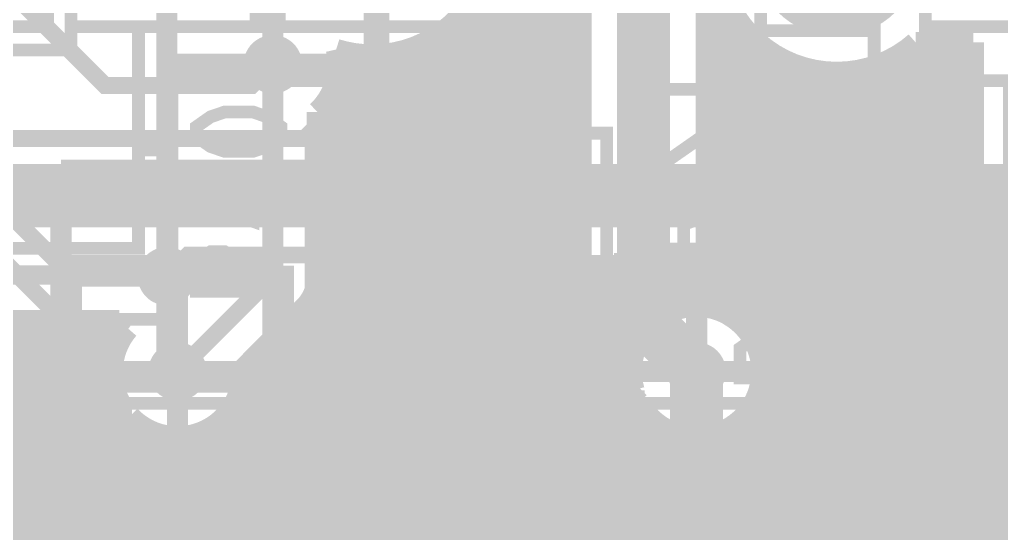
# Model space of a CAD drawing. Extents: x -1 to 101, y -64 to 41.
# Drawn here: x 38.87 to 50.64, y 13.81 to 19.97 of the extents above; entities that cross this region are included whole.
import ezdxf

# ---------------------------------------------------------------- set-up
doc = ezdxf.new("R2010")
doc.units = 0
doc.header["$MEASUREMENT"] = 0
doc.layers.get('0').update_dxf_attribs({"linetype": 'CONTINUOUS'})
for name, color, linetype in [('22-313-0_AST', 7, 'CONTINUOUS'), ('22-313-0_BOT', 7, 'CONTINUOUS'), ('22-313-0_DRD', 2, 'CONTINUOUS'), ('22-313-0_SMB', 4, 'CONTINUOUS'), ('22-313-0_SMT', 3, 'CONTINUOUS'), ('22-313-0_SPT', 5, 'CONTINUOUS'), ('22-313-0_SST', 10, 'CONTINUOUS'), ('22-313-0_TOP', 14, 'CONTINUOUS'), ('THRUHOLE_TAP', 11, 'CONTINUOUS')]:
    doc.layers.add(name, color=color, linetype=linetype)

# ---------------------------------------------------------------- blocks, each defined once
blk = doc.blocks.new('OBLONG_15')
at = {"const_width": 1.99898}
blk.add_lwpolyline([(0, 0.50038), (0, -0.50038)], dxfattribs=at)
at = {"const_width": 0.99949}
for points in [[(-0.499744, 0.50038, 1), (0.499744, 0.50038, 1)], [(-0.499744, -0.50038, 1), (0.499744, -0.50038, 1)]]:
    blk.add_lwpolyline(points, format="xyb", close=True, dxfattribs=at)
blk = doc.blocks.new('ROUND_47')
at = {"const_width": 0.35052}
blk.add_lwpolyline([(-0.17526, 0, 1), (0.17526, 0, 1)], format="xyb", close=True, dxfattribs=at)
blk = doc.blocks.new('RECTANGLE_2')
blk.add_solid([(0.4826, 0.4064), (0.4826, -0.4064), (-0.4826, 0.4064), (-0.4826, -0.4064)])
blk = doc.blocks.new('RECTANGLE_38')
blk.add_solid([(0.9017, 0.508), (0.9017, -0.508), (-0.9017, 0.508), (-0.9017, -0.508)])
blk = doc.blocks.new('ROUND_60')
at = {"const_width": 0.10033}
blk.add_lwpolyline([(-0.050164, 0, 1), (0.050164, 0, 1)], format="xyb", close=True, dxfattribs=at)

msp = doc.modelspace()

# ---------------------------------------------------------------- linework, layer by layer
at = {"layer": '22-313-0_AST'}
for points, const_width in [([(35.90036, 18.40484), (35.49904, 18.40484), (35.49904, 19.23542), (31.37916, 19.23542), (31.37916, 25.21458), (44.82084, 25.21458), (44.82084, 19.23542), (40.70096, 19.23542), (40.70096, 18.40484), (40.29964, 18.40484), (40.29964, 17.22374), (35.90036, 17.22374), (35.90036, 18.40484), (35.90036, 19.88058), (36.71062, 19.88058)], 0.1524), ([(49.11852, 19.83486), (47.75962, 19.83486), (47.75962, 19.23542), (49.11852, 19.23542), (49.11852, 25.21458)], 0.1524), ([(57.55894, 25.21458), (57.55894, 19.23542), (55.94096, 19.23542), (55.94096, 18.415), (55.53964, 18.415), (55.53964, 17.22374), (51.14036, 17.22374), (51.14036, 18.415), (51.14036, 19.88058), (49.73066, 19.88058), (49.73066, 24.56942)], 0.1524), ([(44.2087, 24.56942), (41.98874, 24.56942), (41.98874, 22.37994), (42.9006, 22.37994), (42.9006, 22.07006), (41.98874, 22.07006), (41.98874, 19.88058), (44.2087, 19.88058), (44.2087, 24.56942)], 0.1524), ([(49.11852, 23.93442), (47.75962, 23.93442), (47.75962, 23.33498), (47.75962, 19.83486)], 0.1524), ([(35.90036, 19.88058), (34.49066, 19.88058), (34.49066, 22.07006), (36.71062, 22.07006), (36.71062, 19.60372), (39.48938, 19.60372), (39.48938, 22.07006), (41.70934, 22.07006), (41.70934, 19.88058), (40.29964, 19.88058), (40.29964, 18.40484)], 0.1524), ([(39.20998, 19.88058), (39.20998, 22.07006), (36.99002, 22.07006), (36.99002, 19.88058), (39.20998, 19.88058)], 0.1524), ([(39.48938, 19.88058), (40.29964, 19.88058)], 0.1524), ([(49.11852, 19.23542), (50.73904, 19.23542), (50.73904, 18.415), (50.73904, 16.9545)], 0.1524), ([(49.93132, 17.41932), (49.93132, 18.68932), (49.7205, 18.4785)], 0.254), ([(44.0055, 15.6845), (44.0055, 18.6055), (42.3672, 18.6055), (42.3672, 15.6845), (44.0055, 15.6845)], 0.1524), ([(45.9105, 15.6845), (45.9105, 18.6055), (44.2722, 18.6055), (44.2722, 15.6845), (45.9105, 15.6845)], 0.1524), ([(40.70096, 18.40484), (40.70096, 16.94434)], 0.1524), ([(43.51274, 17.7927), (43.34256, 17.67586), (43.17492, 17.6149), (42.83456, 17.6149), (42.66692, 17.67586), (42.49674, 17.7927), (42.49674, 17.91208), (42.66692, 18.03146), (42.83456, 18.08988), (43.17492, 18.08988), (43.34256, 18.03146), (43.51274, 17.91208), (43.51274, 17.7927)], 0.1524), ([(45.41774, 17.9705), (45.41774, 17.73428)], 0.1524), ([(45.41774, 17.85366), (44.40174, 17.85366), (44.57192, 17.73428)], 0.1524), ([(50.14468, 17.41932), (49.7205, 17.41932)], 0.254), ([(43.17492, 17.25168), (43.17492, 16.7767), (42.49674, 17.01546), (42.49674, 17.1323), (43.51274, 17.1323)], 0.1524), ([(45.24756, 16.7767), (45.41774, 16.89608), (45.41774, 17.1323), (45.24756, 17.25168), (45.07992, 17.25168), (44.73956, 17.01546), (44.40174, 17.25168), (44.40174, 16.7767)], 0.1524), ([(35.49904, 16.57604), (35.49904, 16.94434), (40.70096, 16.94434), (40.70096, 16.57604)], 0.1524), ([(43.00474, 15.9385), (43.00474, 16.2941), (42.83456, 16.41348), (42.66692, 16.41348), (42.49674, 16.2941), (42.49674, 15.9385), (43.51274, 15.9385)], 0.1524), ([(43.00474, 16.23568), (43.51274, 16.41348)], 0.1524), ([(44.90974, 15.9385), (44.90974, 16.2941), (44.73956, 16.41348), (44.57192, 16.41348), (44.40174, 16.2941), (44.40174, 15.9385), (45.41774, 15.9385)], 0.1524), ([(44.90974, 16.23568), (45.41774, 16.41348)], 0.1524), ([(40.5003, 16.37538), (35.6616, 16.37538)], 0.1524), ([(42.037, 10.033), (42.037, 15.367), (39.243, 15.367), (39.243, 10.033), (42.037, 10.033)], 0.1524), ([(42.418, 15.367), (42.418, 10.033), (45.212, 10.033), (45.212, 15.367), (42.418, 15.367)], 0.1524), ([(45.593, 15.367), (45.593, 10.033), (48.387, 10.033), (48.387, 15.367), (45.593, 15.367)], 0.1524), ([(51.562, 10.033), (51.562, 15.367), (48.768, 15.367), (48.768, 10.033), (51.562, 10.033)], 0.1524), ([(43.80484, 13.95476), (43.80484, 13.59916), (43.63466, 13.5382), (43.46448, 13.5382), (43.29684, 13.59916), (43.29684, 13.95476), (43.46448, 14.01318), (43.63466, 14.01318), (44.31284, 13.77696)], 0.1524), ([(40.69334, 13.4874), (40.69334, 13.843), (40.86098, 13.90142), (41.03116, 13.90142), (41.20134, 13.843), (41.20134, 13.4874), (41.03116, 13.42644), (40.86098, 13.42644), (40.18534, 13.6652)], 0.1524)]:
    msp.add_lwpolyline(points, dxfattribs=dict(at, const_width=const_width))
at = {"layer": '22-313-0_AST', "const_width": 0.1524}
msp.add_lwpolyline([(40.5003, 16.37538, 0.4142136), (40.70096, 16.57604)], format="xyb", dxfattribs=at)
at = {"layer": '22-313-0_BOT'}
for points, const_width in [([(44.6786, 37.4142), (44.6786, 8.9916)], 0.254), ([(44.9072, 37.4142), (44.9072, 8.91794)], 0.254), ([(45.1358, 37.4142), (45.1358, 8.79602)], 0.254), ([(45.3644, 37.4142), (45.3644, 8.6106)], 0.254), ([(45.593, 37.4142), (45.593, 8.31088)], 0.254), ([(48.26, 30.48), (48.26, 26.67), (46.355, 24.765), (46.355, 16.383), (46.99, 15.748)], 0.635), ([(45.6057, 24.765), (45.6057, 16.383)], 0.254), ([(47.1932, 24.54402), (47.1932, 16.60398)], 0.254), ([(47.1043, 24.45512), (47.1043, 16.69288)], 0.254), ([(24.511, 22.606), (24.511, 21.717), (27.813, 18.415), (31.623, 18.415), (31.877, 18.161), (38.227, 18.161), (39.497, 16.891), (40.64, 16.891), (40.64, 20.93468), (40.59936, 20.97532)], 0.2032), ([(40.59936, 20.97532), (40.64, 20.93468), (40.64, 16.891)], 0.2032), ([(44.45, 20.4978), (44.45, 9.02716)], 0.254), ([(44.2214, 20.08378), (44.2214, 9.02462)], 0.254), ([(47.4218, 20.06346), (47.4218, 16.39824)], 0.254), ([(45.6057, 19.9898), (44.13758, 19.9898)], 0.254), ([(47.46498, 19.9898), (47.1043, 19.9898)], 0.254), ([(43.9928, 19.85518), (43.9928, 8.98652)], 0.254), ([(43.7642, 19.70532), (43.7642, 8.90524)], 0.254), ([(45.6057, 19.7612), (43.85818, 19.7612)], 0.254), ([(47.64786, 19.7612), (47.1043, 19.7612)], 0.254), ([(47.6504, 19.75866), (47.6504, 16.16456)], 0.254), ([(50.30724, 19.69262), (49.61636, 19.69262)], 0.254), ([(49.7078, 19.69262), (49.7078, 13.45946)], 0.254), ([(49.9364, 19.69262), (49.9364, 13.57376)], 0.254), ([(50.165, 19.69262), (50.165, 13.70076)], 0.254), ([(50.30724, 19.69262), (50.30724, 18.12036)], 0.254), ([(45.6057, 19.5326), (42.6847, 19.5326)], 0.254), ([(42.8498, 19.56308), (42.8498, 8.6233)], 0.254), ([(43.0784, 19.54276), (43.0784, 8.33374)], 0.254), ([(43.307, 19.558), (43.307, 8.58012)], 0.254), ([(43.5356, 19.61134), (43.5356, 8.7757)], 0.254), ([(47.9425, 19.5326), (47.1043, 19.5326)], 0.254), ([(47.879, 19.5707), (47.879, 1.016)], 0.254), ([(50.30724, 19.5326), (49.39792, 19.5326)], 0.254), ([(49.4792, 19.5834), (49.4792, 13.20038)], 0.254), ([(48.1076, 19.44878), (48.1076, 1.016)], 0.254), ([(49.2506, 19.4564), (49.2506, 8.98906)], 0.254), ([(41.91, 19.431), (41.91, 16.891), (40.767, 15.748)], 0.2032), ([(45.6057, 19.304), (42.67962, 19.304)], 0.254), ([(50.30724, 19.304), (47.1043, 19.304)], 0.254), ([(48.3362, 19.37258), (48.3362, 8.29056)], 0.254), ([(48.5648, 19.33702), (48.5648, 8.5979)], 0.254), ([(48.7934, 19.33956), (48.7934, 8.7884)], 0.254), ([(49.022, 19.37766), (49.022, 8.91286)], 0.254), ([(45.6057, 19.0754), (42.60596, 19.0754)], 0.254), ([(42.6212, 19.10588), (42.6212, 8.80618)], 0.254), ([(50.30724, 19.0754), (47.1043, 19.0754)], 0.254), ([(42.4434, 18.8595), (42.4434, 16.891)], 0.254), ([(45.6057, 18.8468), (42.4434, 18.8468)], 0.254), ([(50.30724, 18.8468), (47.1043, 18.8468)], 0.254), ([(45.6057, 18.6182), (42.4434, 18.6182)], 0.254), ([(50.30724, 18.6182), (47.1043, 18.6182)], 0.254), ([(45.6057, 18.3896), (42.4434, 18.3896)], 0.254), ([(50.30724, 18.3896), (47.1043, 18.3896)], 0.254), ([(45.6057, 18.161), (42.4434, 18.161)], 0.254), ([(50.30724, 18.161), (47.1043, 18.161)], 0.254), ([(45.6057, 17.9324), (42.4434, 17.9324)], 0.254), ([(50.34026, 17.9324), (47.1043, 17.9324)], 0.254), ([(50.3936, 17.82826), (50.3936, 13.80998)], 0.254), ([(45.6057, 17.7038), (42.4434, 17.7038)], 0.254), ([(50.50282, 17.7038), (47.1043, 17.7038)], 0.254), ([(50.46218, 17.74444), (52.04968, 16.1544)], 0.254), ([(40.767, 15.748), (40.005, 15.748), (38.1, 17.653), (31.115, 17.653)], 0.2032), ([(50.6222, 17.58442), (50.6222, 13.8303)], 0.254), ([(45.6057, 17.4752), (42.4434, 17.4752)], 0.254), ([(50.73142, 17.4752), (47.1043, 17.4752)], 0.254), ([(45.6057, 17.2466), (42.4434, 17.2466)], 0.254), ([(50.96002, 17.2466), (47.1043, 17.2466)], 0.254), ([(37.87902, 17.1196), (39.62146, 15.37462)], 0.254), ([(45.6057, 17.018), (42.4434, 17.018)], 0.254), ([(51.18862, 17.018), (47.1043, 17.018)], 0.254), ([(45.6057, 16.7894), (42.43324, 16.7894)], 0.254), ([(51.41722, 16.7894), (47.1043, 16.7894)], 0.254), ([(42.3926, 16.6624), (42.3926, 8.92302)], 0.254), ([(47.1043, 16.69288), (47.36338, 16.4338)], 0.254), ([(42.28592, 16.51254), (41.54678, 15.7734)], 0.254), ([(45.6057, 16.5608), (42.3291, 16.5608)], 0.254), ([(51.64582, 16.5608), (47.23638, 16.5608)], 0.254), ([(42.164, 16.39062), (42.164, 8.99668)], 0.254), ([(45.60824, 16.3322), (42.10558, 16.3322)], 0.254), ([(51.87442, 16.3322), (47.50816, 16.3322)], 0.254), ([(41.9354, 16.16202), (41.9354, 9.02716)], 0.254), ([(38.89502, 16.1036), (35.61588, 16.1036)], 0.254), ([(38.9636, 16.03502), (38.9636, 12.08278)], 0.254), ([(45.65904, 16.1036), (41.87698, 16.1036)], 0.254), ([(52.04968, 16.1036), (47.68596, 16.1036)], 0.254), ([(41.7068, 15.93342), (41.7068, 9.02462)], 0.254), ([(39.12362, 15.875), (35.32378, 15.875)], 0.254), ([(39.1922, 15.80642), (39.1922, 12.31138)], 0.254), ([(41.54932, 15.748), (41.54891, 15.77347)], 0.254), ([(41.54932, 15.748), (41.54891, 15.77347)], 0.254), ([(45.80382, 15.875), (41.64838, 15.875)], 0.254), ([(45.8216, 15.85722), (45.8216, 1.016)], 0.254), ([(45.82414, 15.85214), (46.30166, 15.37462)], 0.254), ([(52.09286, 15.875), (47.75962, 15.875)], 0.254), ([(39.35222, 15.6464), (29.60878, 15.6464)], 0.254), ([(46.03242, 15.6464), (41.5417, 15.6464)], 0.254), ([(52.21732, 15.6464), (47.7647, 15.6464)], 0.254), ([(39.4208, 15.57782), (39.4208, 12.53998)], 0.254), ([(46.0502, 15.62862), (46.0502, 1.016)], 0.254), ([(39.58082, 15.4178), (29.38018, 15.4178)], 0.254), ([(46.26102, 15.4178), (41.47566, 15.4178)], 0.254), ([(41.4782, 15.42288), (41.4782, 8.98144)], 0.254), ([(52.50688, 15.4178), (47.69866, 15.4178)], 0.254), ([(39.6494, 15.34922), (39.6494, 12.76858)], 0.254), ([(46.2788, 15.40002), (46.2788, 1.016)], 0.254), ([(47.6504, 15.3289), (47.6504, 1.016)], 0.254), ([(40.2209, 15.1892), (29.15158, 15.1892)], 0.254), ([(39.878, 15.22984), (39.878, 12.99718)], 0.254), ([(40.1955, 15.2146), (40.005, 15.2146)], 0.254), ([(40.1066, 15.2146), (40.1066, 13.2715)], 0.254), ([(46.4439, 15.1892), (41.3131, 15.1892)], 0.254), ([(60.579, 15.1892), (47.5361, 15.1892)], 0.254), ([(40.3352, 15.09522), (40.3352, 13.41882)], 0.254), ([(41.2496, 15.13332), (41.2496, 13.18768)], 0.254), ([(46.5074, 15.13332), (46.5074, 1.016)], 0.254), ([(47.4218, 15.09522), (47.4218, 1.016)], 0.254), ([(60.56122, 14.9606), (28.92298, 14.9606)], 0.254), ([(40.5638, 14.99362), (40.5638, 13.47724)], 0.254), ([(40.7924, 14.96568), (40.7924, 13.46708)], 0.254), ([(41.021, 15.00886), (41.021, 13.38072)], 0.254), ([(46.736, 15.00886), (46.736, 1.016)], 0.254), ([(46.9646, 14.96568), (46.9646, 1.016)], 0.254), ([(47.1932, 14.99362), (47.1932, 1.016)], 0.254), ([(60.33262, 14.732), (28.69438, 14.732)], 0.254), ([(60.10402, 14.5034), (22.45868, 14.5034)], 0.254), ([(59.87542, 14.2748), (5.588, 14.2748)], 0.254), ([(59.66714, 14.0462), (27.82316, 14.0462)], 0.254), ([(50.42154, 13.8176), (28.00096, 13.8176)], 0.254), ([(56.67756, 13.8303), (50.546, 13.8303)], 0.254)]:
    msp.add_lwpolyline(points, dxfattribs=dict(at, const_width=const_width))
at = {"layer": '22-313-0_BOT', "const_width": 0.254}
for points in [[(43.09872, 19.54276, 0.4142136), (44.53128, 20.97532)], [(47.23892, 20.7645, 0.4142136), (48.66894, 19.33448)], [(48.66894, 19.33448, 0.1829614), (49.61599, 19.69303)], [(42.66946, 19.6088, 0.0762387), (43.09872, 19.54297)], [(42.69232, 19.431, 0.0575564), (42.67172, 19.60933)], [(42.4434, 18.8595, 0.2078862), (42.69175, 19.431)], [(50.30724, 18.12036, 0.1980374), (50.4622, 17.74446)], [(50.30724, 18.12036, 0.1980374), (50.4622, 17.74446)], [(42.28592, 16.51254, 0.1997876), (42.44343, 16.891)], [(45.6057, 16.383, 0.1989124), (45.82516, 15.85316)], [(47.77232, 15.748, 0.2746682), (47.36338, 16.4338)], [(40.767, 14.96568, 0.4142136), (41.54932, 15.748)], [(40.767, 14.96568, 0.4142136), (41.54932, 15.748)], [(46.99, 14.96568, 0.4142136), (47.77232, 15.748)], [(39.62654, 15.36954, 0.1989124), (40.005, 15.21278)], [(46.30166, 15.37462, 0.275085), (46.99, 14.96568)], [(40.1955, 15.2146, 0.2078862), (40.767, 14.96625)], [(40.1955, 15.2146, 0.2078862), (40.767, 14.96625)], [(50.546, 13.8303, 0.198913), (50.10597, 13.64803)], [(50.546, 13.8303, 0.198913), (50.10597, 13.64803)]]:
    msp.add_lwpolyline(points, format="xyb", dxfattribs=at)
at = {"layer": '22-313-0_DRD', "const_width": 0.254}
for points in [[(40.64, 20.701), (40.64, 18.161)], [(41.91, 20.701), (41.91, 18.161)], [(43.18, 18.161), (43.18, 20.701)], [(43.18, 19.431), (40.64, 19.431)], [(39.37, 18.161), (39.37, 15.621)], [(41.91, 18.161), (39.37, 18.161)], [(40.64, 18.161), (43.18, 18.161)], [(40.64, 18.161), (40.64, 15.621)], [(41.91, 15.621), (41.91, 18.161)], [(39.497, 17.018), (39.497, 14.478)], [(42.037, 17.018), (39.497, 17.018)], [(39.497, 17.018), (39.497, 14.478)], [(42.037, 17.018), (39.497, 17.018)], [(40.767, 17.018), (40.767, 14.478)], [(40.767, 17.018), (40.767, 14.478)], [(42.037, 14.478), (42.037, 17.018)], [(42.037, 14.478), (42.037, 17.018)], [(45.72, 17.018), (45.72, 14.478)], [(48.26, 17.018), (45.72, 17.018)], [(46.99, 17.018), (46.99, 14.478)], [(48.26, 14.478), (48.26, 17.018)], [(41.91, 16.891), (39.37, 16.891)], [(42.037, 15.748), (39.497, 15.748)], [(42.037, 15.748), (39.497, 15.748)], [(48.26, 15.748), (45.72, 15.748)], [(39.37, 15.621), (41.91, 15.621)], [(39.497, 14.478), (42.037, 14.478)], [(39.497, 14.478), (42.037, 14.478)], [(45.72, 14.478), (48.26, 14.478)], [(48.895, 14.097), (48.895, 11.557)], [(51.435, 14.097), (48.895, 14.097)], [(50.165, 14.097), (50.165, 11.557)], [(39.37, 13.97), (39.37, 11.43)], [(41.91, 13.97), (39.37, 13.97)], [(40.64, 13.97), (40.64, 11.43)], [(41.91, 11.43), (41.91, 13.97)]]:
    msp.add_lwpolyline(points, dxfattribs=at)
at = {"layer": '22-313-0_SST', "const_width": 0.1524}
for points in [[(35.90036, 18.40484), (35.49904, 18.40484), (35.49904, 19.23542), (31.37916, 19.23542), (31.37916, 25.21458), (44.82084, 25.21458), (44.82084, 19.23542), (40.70096, 19.23542), (40.70096, 18.40484), (40.29964, 18.40484), (40.29964, 17.22374), (35.90036, 17.22374), (35.90036, 18.40484), (35.90036, 19.88058), (36.71062, 19.88058)], [(49.11852, 19.83486), (47.75962, 19.83486), (47.75962, 19.23542), (49.11852, 19.23542), (49.11852, 25.21458)], [(57.55894, 25.21458), (57.55894, 19.23542), (55.94096, 19.23542), (55.94096, 18.415), (55.53964, 18.415), (55.53964, 17.22374), (51.14036, 17.22374), (51.14036, 18.415), (51.14036, 19.88058), (49.73066, 19.88058), (49.73066, 24.56942)], [(44.2087, 24.56942), (41.98874, 24.56942), (41.98874, 22.37994), (42.9006, 22.37994), (42.9006, 22.07006), (41.98874, 22.07006), (41.98874, 19.88058), (44.2087, 19.88058), (44.2087, 24.56942)], [(49.11852, 23.93442), (47.75962, 23.93442), (47.75962, 23.33498), (47.75962, 19.83486)], [(35.90036, 19.88058), (34.49066, 19.88058), (34.49066, 22.07006), (36.71062, 22.07006), (36.71062, 19.60372), (39.48938, 19.60372), (39.48938, 22.07006), (41.70934, 22.07006), (41.70934, 19.88058), (40.29964, 19.88058), (40.29964, 18.40484)], [(39.20998, 19.88058), (39.20998, 22.07006), (36.99002, 22.07006), (36.99002, 19.88058), (39.20998, 19.88058)], [(39.48938, 19.88058), (40.29964, 19.88058)], [(47.34306, 19.25066), (47.34306, 19.0119)], [(49.11852, 19.23542), (50.73904, 19.23542), (50.73904, 18.415), (50.73904, 16.9545)], [(47.34306, 19.13128), (46.32706, 19.13128), (46.49724, 19.0119)], [(49.95418, 17.95018), (49.95418, 18.96618), (49.8348, 18.796)], [(42.00906, 18.56486), (41.84142, 18.44548), (41.67124, 18.38706), (41.33342, 18.38706), (41.16324, 18.44548), (40.99306, 18.56486), (40.99306, 18.6817), (41.16324, 18.80108), (41.33342, 18.8595), (41.67124, 18.8595), (41.84142, 18.80108), (42.00906, 18.6817), (42.00906, 18.56486)], [(44.0055, 15.6845), (44.0055, 18.6055), (42.3672, 18.6055), (42.3672, 15.6845), (44.0055, 15.6845)], [(45.9105, 15.6845), (45.9105, 18.6055), (44.2722, 18.6055), (44.2722, 15.6845), (45.9105, 15.6845)], [(47.17542, 18.05686), (47.34306, 18.1737), (47.34306, 18.41246), (47.17542, 18.5293), (47.00524, 18.5293), (46.66742, 18.29308), (46.32706, 18.5293), (46.32706, 18.05686)], [(40.70096, 18.40484), (40.70096, 16.94434)], [(41.67124, 18.0213), (41.67124, 17.54886), (40.99306, 17.78508), (40.99306, 17.90446), (42.00906, 17.90446)], [(50.07102, 17.95018), (49.8348, 17.95018)], [(46.83506, 17.21866), (46.83506, 17.57426), (46.66742, 17.6911), (46.49724, 17.6911), (46.32706, 17.57426), (46.32706, 17.21866), (47.34306, 17.21866)], [(46.83506, 17.5133), (47.34306, 17.6911)], [(41.50106, 16.71066), (41.50106, 17.06626), (41.33342, 17.1831), (41.16324, 17.1831), (40.99306, 17.06626), (40.99306, 16.71066), (42.00906, 16.71066)], [(41.50106, 17.0053), (42.00906, 17.1831)], [(48.35906, 16.51), (48.5267, 16.62938), (48.5267, 16.8656), (48.35906, 16.98498), (48.18888, 16.98498), (47.85106, 16.74876), (47.5107, 16.98498), (47.5107, 16.51)], [(49.72812, 17.00022), (49.72812, 16.52524), (49.04994, 16.764), (49.04994, 16.88084), (50.06594, 16.88084)], [(35.49904, 16.57604), (35.49904, 16.94434), (40.70096, 16.94434), (40.70096, 16.57604)], [(40.5003, 16.37538), (35.6616, 16.37538)], [(48.0187, 15.6718), (48.0187, 16.0274), (47.85106, 16.14678), (47.68088, 16.14678), (47.5107, 16.0274), (47.5107, 15.6718), (48.5267, 15.6718)], [(48.0187, 15.96898), (48.5267, 16.14678)], [(49.55794, 15.68704), (49.55794, 16.04264), (49.38776, 16.16202), (49.22012, 16.16202), (49.04994, 16.04264), (49.04994, 15.68704), (50.06594, 15.68704)], [(49.55794, 15.98422), (50.06594, 16.16202)], [(42.037, 10.033), (39.243, 10.033), (39.243, 15.367), (42.037, 15.367), (42.037, 10.033)], [(42.418, 15.367), (45.212, 15.367), (45.212, 10.033), (42.418, 10.033), (42.418, 15.367)], [(45.593, 15.367), (48.387, 15.367), (48.387, 10.033), (45.593, 10.033), (45.593, 15.367)], [(51.562, 10.033), (48.768, 10.033), (48.768, 15.367), (51.562, 15.367), (51.562, 10.033)]]:
    msp.add_lwpolyline(points, dxfattribs=at)
msp.add_lwpolyline([(40.5003, 16.37538, 0.4142136), (40.70096, 16.57604)], format="xyb", dxfattribs=at)
at = {"layer": '22-313-0_TOP'}
for points, const_width in [([(31.75, 15.1638), (31.75, 15.24), (32.385, 15.875), (35.306, 15.875), (37.973, 18.542), (42.291, 18.542), (43.09872, 19.34972), (43.09872, 20.97532)], 0.2032), ([(38.1, 20.97532), (39.89832, 19.177), (41.656, 19.177), (41.91, 19.431)], 0.2032), ([(33.655, 15.1638), (35.7378, 15.1638), (38.4302, 17.8562), (43.18, 17.8562)], 0.762), ([(45.085, 17.8562), (43.18, 17.8562)], 0.762), ([(64.10452, 11.39952), (64.10452, 12.73048), (62.484, 14.351), (58.039, 14.351), (54.5338, 17.8562), (45.085, 17.8562)], 0.762), ([(33.782, 12.065), (33.782, 14.224), (35.814, 14.224), (38.481, 16.891), (40.64, 16.891), (40.894, 17.145), (44.3738, 17.145), (45.085, 16.4338)], 0.2032), ([(40.64, 16.891), (40.894, 17.145), (44.3738, 17.145), (45.085, 16.4338)], 0.2032), ([(45.9994, 17.0434), (45.9994, 17.018)], 0.254), ([(54.19598, 17.0434), (45.9994, 17.0434)], 0.254), ([(45.9994, 17.018), (45.9994, 15.5956)], 0.254), ([(54.27218, 16.9672), (45.9994, 16.9672)], 0.254), ([(46.1518, 17.0434), (46.1518, 15.3162)], 0.254), ([(46.3804, 17.0434), (46.3804, 16.23568)], 0.254), ([(46.609, 17.0434), (46.609, 16.42872)], 0.254), ([(46.8376, 17.0434), (46.8376, 16.51508)], 0.254), ([(47.0662, 17.0434), (47.0662, 16.52524)], 0.254), ([(47.2948, 17.0434), (47.2948, 16.46682)], 0.254), ([(47.5234, 17.0434), (47.5234, 16.3195)], 0.254), ([(47.752, 17.0434), (47.752, 15.92072)], 0.254), ([(47.9806, 17.0434), (47.9806, 15.3162)], 0.254), ([(48.2092, 17.0434), (48.2092, 15.3162)], 0.254), ([(48.4378, 17.0434), (48.4378, 15.1257)], 0.254), ([(48.6664, 17.0434), (48.6664, 15.1257)], 0.254), ([(48.895, 17.0434), (48.895, 15.3162)], 0.254), ([(49.1236, 17.0434), (49.1236, 15.3162)], 0.254), ([(49.3522, 17.0434), (49.3522, 15.3162)], 0.254), ([(49.5808, 17.0434), (49.5808, 15.3162)], 0.254), ([(49.8094, 17.0434), (49.8094, 15.3162)], 0.254), ([(50.038, 17.0434), (50.038, 15.3162)], 0.254), ([(50.2666, 17.0434), (50.2666, 15.3162)], 0.254), ([(50.4952, 17.0434), (50.4952, 15.3162)], 0.254), ([(50.7238, 17.0434), (50.7238, 15.3162)], 0.254), ([(52.34178, 16.7386), (45.9994, 16.7386)], 0.254), ([(44.0944, 16.6116), (44.0944, 15.5956)], 0.254), ([(44.15282, 16.6116), (44.0944, 16.6116), (44.0944, 15.3162)], 0.254), ([(44.15282, 16.6116), (44.0944, 16.6116)], 0.254), ([(44.1706, 16.59382), (44.1706, 15.5956)], 0.254), ([(44.1706, 16.51), (44.0944, 16.51)], 0.254), ([(46.81728, 16.51), (45.9994, 16.51)], 0.254), ([(52.14874, 16.51), (47.16272, 16.51)], 0.254), ([(40.0685, 16.3576), (38.70198, 16.3576)], 0.254), ([(38.8366, 16.3576), (38.8366, 13.6144)], 0.254), ([(39.0652, 16.3576), (39.0652, 13.5255)], 0.254), ([(39.2938, 16.3576), (39.2938, 13.5255)], 0.254), ([(39.5224, 16.3576), (39.5224, 15.3162)], 0.254), ([(39.751, 16.3576), (39.751, 15.3162)], 0.254), ([(39.9796, 16.3576), (39.9796, 15.3162)], 0.254), ([(43.18, 16.4338), (43.1038, 16.4338), (42.418, 15.748), (40.767, 15.748)], 0.2032), ([(40.767, 15.748), (42.418, 15.748), (43.1038, 16.4338), (43.18, 16.4338)], 0.2032), ([(40.14978, 16.2814), (38.62578, 16.2814)], 0.254), ([(44.1706, 16.2814), (44.0944, 16.2814)], 0.254), ([(46.4185, 16.2814), (45.9994, 16.2814)], 0.254), ([(52.06492, 16.2814), (47.5615, 16.2814)], 0.254), ([(40.04818, 16.0528), (38.39718, 16.0528)], 0.254), ([(44.1706, 16.0528), (44.0944, 16.0528)], 0.254), ([(46.27118, 16.0528), (45.9994, 16.0528)], 0.254), ([(52.05476, 16.0528), (47.70882, 16.0528)], 0.254), ([(46.99, 15.748), (46.99, 14.3764)], 0.635), ([(39.98976, 15.8242), (38.16858, 15.8242)], 0.254), ([(44.1706, 15.8242), (44.0944, 15.8242)], 0.254), ([(46.21276, 15.8242), (45.9994, 15.8242)], 0.254), ([(52.11318, 15.8242), (47.76724, 15.8242)], 0.254), ([(39.99992, 15.5956), (37.93998, 15.5956)], 0.254), ([(43.01998, 15.5956), (42.799, 15.37462)], 0.254), ([(42.9514, 15.52702), (42.9514, 15.3162)], 0.254), ([(44.0944, 15.5956), (43.01998, 15.5956)], 0.254), ([(46.22292, 15.5956), (43.01998, 15.5956)], 0.254), ([(43.18, 15.5956), (43.18, 15.3162)], 0.254), ([(43.4086, 15.5956), (43.4086, 15.3162)], 0.254), ([(43.6372, 15.5956), (43.6372, 15.3162)], 0.254), ([(43.8658, 15.5956), (43.8658, 15.3162)], 0.254), ([(45.9994, 15.5956), (44.1706, 15.5956)], 0.254), ([(44.323, 15.5956), (44.323, 15.3162)], 0.254), ([(44.5516, 15.5956), (44.5516, 15.3162)], 0.254), ([(44.7802, 15.5956), (44.7802, 15.3162)], 0.254), ([(45.0088, 15.5956), (45.0088, 15.3162)], 0.254), ([(45.2374, 15.5956), (45.2374, 15.1257)], 0.254), ([(45.466, 15.5956), (45.466, 15.1257)], 0.254), ([(45.6946, 15.5956), (45.6946, 15.3162)], 0.254), ([(45.9232, 15.5956), (45.9232, 15.3162)], 0.254), ([(47.752, 15.57528), (47.752, 15.3162)], 0.254), ([(52.2605, 15.5956), (47.75708, 15.5956)], 0.254), ([(46.2407, 15.52448), (46.2407, 15.3162)], 0.254), ([(47.7393, 15.52448), (47.7393, 15.3162)], 0.254), ([(40.08374, 15.367), (37.71138, 15.367)], 0.254), ([(40.11422, 15.3162), (39.3065, 15.3162)], 0.254), ([(39.3065, 15.3162), (39.3065, 13.5255)], 0.254), ([(45.1485, 15.3162), (42.73042, 15.3162)], 0.254), ([(46.2407, 15.367), (42.79138, 15.367)], 0.254), ([(45.1485, 15.3162), (45.1485, 15.1257)], 0.254), ([(45.6565, 15.3162), (45.6565, 15.1257)], 0.254), ([(46.2407, 15.3162), (45.6565, 15.3162)], 0.254), ([(52.2986, 15.367), (47.7393, 15.367)], 0.254), ([(48.3235, 15.3162), (47.7393, 15.3162)], 0.254), ([(48.3235, 15.3162), (48.3235, 15.1257)], 0.254), ([(51.4985, 15.3162), (48.8315, 15.3162)], 0.254), ([(48.8315, 15.3162), (48.8315, 15.1257)], 0.254), ([(39.3065, 15.1384), (37.48278, 15.1384)], 0.254), ([(45.6565, 15.1384), (45.1485, 15.1384)], 0.254), ([(45.6565, 15.1257), (45.1485, 15.1257)], 0.254), ([(48.8315, 15.1384), (48.3235, 15.1384)], 0.254), ([(48.8315, 15.1257), (48.3235, 15.1257)], 0.254), ([(39.3065, 14.9098), (37.25418, 14.9098)], 0.254), ([(39.3065, 14.6812), (37.02558, 14.6812)], 0.254), ([(40.64, 14.3764), (40.64, 12.7762), (38.1, 12.7762)], 0.635), ([(50.165, 14.3764), (46.99, 14.3764), (43.815, 14.3764), (40.64, 14.3764)], 0.635), ([(50.165, 14.3764), (50.165, 12.827)], 0.635), ([(39.3065, 14.4526), (36.79698, 14.4526)], 0.254), ([(39.3065, 14.224), (36.56838, 14.224)], 0.254), ([(39.3065, 13.9954), (37.1348, 13.9954)], 0.254), ([(39.3065, 13.7668), (37.1348, 13.7668)], 0.254)]:
    msp.add_lwpolyline(points, dxfattribs=dict(at, const_width=const_width))
at = {"layer": '22-313-0_TOP', "const_width": 0.254}
for points in [[(46.99, 16.53032, 0.4142136), (46.20768, 15.748)], [(47.77232, 15.748, 0.4142136), (46.99, 16.53032)], [(40.0685, 16.3576, 0.0467261), (40.17748, 16.26076)], [(40.17772, 16.26108, 0.1810356), (39.98565, 15.748)], [(40.17772, 16.26108, 0.1810356), (39.98565, 15.748)], [(39.98468, 15.748, 0.147149), (40.11451, 15.31639)], [(39.98468, 15.748, 0.147149), (40.11451, 15.31639)], [(46.20768, 15.748, 0.072603), (46.24032, 15.52437)], [(47.7393, 15.52448, 0.0726024), (47.77193, 15.748)], [(42.73042, 15.3162, 0.0389408), (42.79359, 15.36987)], [(42.73042, 15.3162, 0.0389408), (42.79359, 15.36987)], [(42.73042, 15.3162, 0.0389408), (42.79359, 15.36987)], [(42.73042, 15.3162, 0.0389408), (42.79359, 15.36987)]]:
    msp.add_lwpolyline(points, format="xyb", dxfattribs=at)

# ---------------------------------------------------------------- block references
at = {"layer": '22-313-0_BOT'}
for name, p in [('OBLONG_15', (48.66894, 21.26488)), ('ROUND_47', (41.91, 19.431)), ('ROUND_47', (40.64, 16.891)), ('ROUND_47', (40.767, 15.748)), ('ROUND_47', (46.99, 15.748))]:
    msp.add_blockref(name, p, dxfattribs=at)
at = {"layer": '22-313-0_SMB'}
msp.add_blockref('OBLONG_15', (48.66894, 21.26488), dxfattribs=at)
at = {"layer": '22-313-0_SMT'}
for name, p in [('OBLONG_15', (48.66894, 21.26488)), ('RECTANGLE_2', (43.18, 17.8562)), ('RECTANGLE_2', (45.085, 17.8562)), ('RECTANGLE_2', (43.18, 16.4338)), ('RECTANGLE_2', (45.085, 16.4338)), ('RECTANGLE_38', (40.64, 14.3764)), ('RECTANGLE_38', (43.815, 14.3764)), ('RECTANGLE_38', (46.99, 14.3764)), ('RECTANGLE_38', (50.165, 14.3764))]:
    msp.add_blockref(name, p, dxfattribs=at)
at = {"layer": '22-313-0_SPT'}
for name, p in [('RECTANGLE_2', (43.18, 17.8562)), ('RECTANGLE_2', (45.085, 17.8562)), ('RECTANGLE_2', (43.18, 16.4338)), ('RECTANGLE_2', (45.085, 16.4338)), ('RECTANGLE_38', (40.64, 14.3764)), ('RECTANGLE_38', (43.815, 14.3764)), ('RECTANGLE_38', (46.99, 14.3764)), ('RECTANGLE_38', (50.165, 14.3764))]:
    msp.add_blockref(name, p, dxfattribs=at)
at = {"layer": '22-313-0_TOP'}
for name, p in [('OBLONG_15', (48.66894, 21.26488)), ('ROUND_47', (41.91, 19.431)), ('RECTANGLE_2', (43.18, 17.8562)), ('RECTANGLE_2', (45.085, 17.8562)), ('ROUND_47', (40.64, 16.891)), ('RECTANGLE_2', (43.18, 16.4338)), ('RECTANGLE_2', (45.085, 16.4338)), ('ROUND_47', (40.767, 15.748)), ('ROUND_47', (46.99, 15.748)), ('RECTANGLE_38', (40.64, 14.3764)), ('RECTANGLE_38', (43.815, 14.3764)), ('RECTANGLE_38', (46.99, 14.3764)), ('RECTANGLE_38', (50.165, 14.3764))]:
    msp.add_blockref(name, p, dxfattribs=at)
at = {"layer": 'THRUHOLE_TAP'}
for p in [(41.91, 19.431), (40.64, 16.891), (40.767, 15.748), (46.99, 15.748)]:
    msp.add_blockref('ROUND_60', p, dxfattribs=at)

doc.saveas('drawing.dxf')
